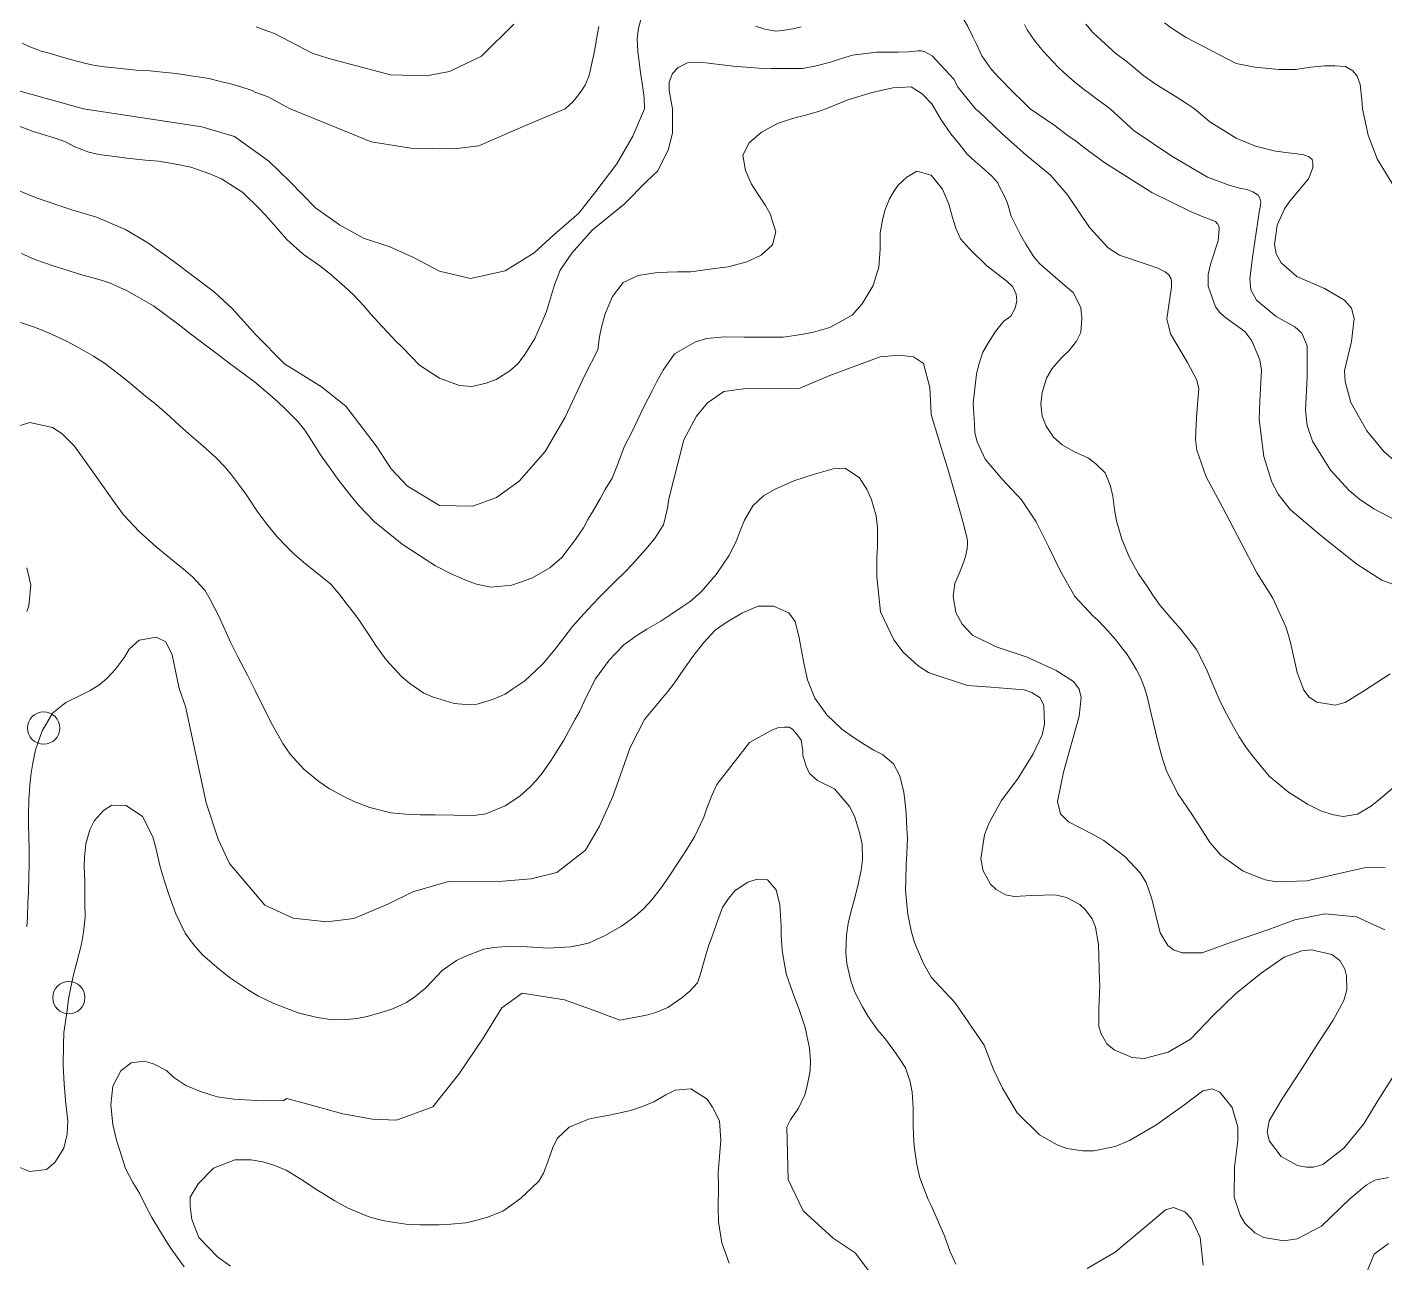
# Model space of a CAD drawing. Header units: metres. Extents: x 548946 to 557077, y 1838800 to 1845419.
# Drawn here: x 553608 to 554197, y 1841500 to 1842035 of the extents above; entities that cross this region are included whole.
import ezdxf

# ---------------------------------------------------------------- set-up
doc = ezdxf.new("R2010")
doc.units = ezdxf.units.M
doc.header["$LTSCALE"] = 28
doc.header["$PDMODE"] = 32
doc.header["$PDSIZE"] = 14
doc.layers.add('1', color=7, linetype='Continuous', lineweight=13)
doc.layers.add('2', color=7, linetype='Continuous', lineweight=13)

msp = doc.modelspace()

# ---------------------------------------------------------------- linework, layer by layer
at = {"layer": '1'}
msp.add_line((553615.26, 1841731.49), (553619.03, 1841737.9), dxfattribs=at)
for points in [[(554042.89, 1842000), (554039.67, 1842003.19), (554035.55, 1842007.24), (554029.44, 1842013.51), (554025.93, 1842017.26), (554021.97, 1842023.04), (554019.63, 1842028.07), (554018.08, 1842031.3), (554015.68, 1842036.04), (554013.86, 1842039.15), (554010.69, 1842043.98), (554009.75, 1842045.39), (554006.3, 1842049.42), (554003.9, 1842051.12), (554000, 1842052.49)], [(553819.05, 1842036.74), (553805.09, 1842022.85), (553791.2, 1842016.2), (553781.18, 1842014.38), (553765.63, 1842014.76), (553738.94, 1842021.84), (553731.65, 1842024.18), (553715.33, 1842032.65), (553712.8, 1842033.48), (553711.59, 1842033.96), (553707.43, 1842035.61)], [(553875.7, 1842000), (553875.5, 1842004.82), (553874.97, 1842009.09), (553874, 1842015.74), (553873.72, 1842018), (553872.84, 1842025.04), (553872.54, 1842030.49), (553873.12, 1842035.04), (553874.5, 1842040.32)], [(554077.5, 1842000), (554075.26, 1842001.68), (554072.2, 1842003.9), (554069.12, 1842006.28), (554065.93, 1842008.63), (554062.83, 1842011.19), (554059.91, 1842013.55), (554057.25, 1842015.99), (554055.07, 1842018.03), (554052.79, 1842020.34), (554050.8, 1842022.54), (554048.56, 1842024.98), (554046.66, 1842027.31), (554044.72, 1842029.67), (554043.21, 1842031.9), (554041.65, 1842034.28), (554040.39, 1842036.55)], [(554114.09, 1842000), (554110.65, 1842002.28), (554105.77, 1842005.57), (554097.45, 1842010.52), (554092.12, 1842014.32), (554085.01, 1842020.18), (554080.06, 1842024.04), (554073.75, 1842029.62), (554070.07, 1842033.15), (554067.06, 1842036.68)], [(553855.93, 1842035.69), (553855.25, 1842031.91), (553854.55, 1842028.37), (553853.75, 1842023.54), (553852.98, 1842020.51), (553852.22, 1842016.33), (553851.39, 1842013.8), (553850.04, 1842010.31), (553848.53, 1842008.08), (553846.25, 1842004.86), (553844.46, 1842002.84), (553841.48, 1842000.17), (553841.3, 1842000)], [(553923.85, 1842035.87), (553927.87, 1842034.57), (553932.62, 1842033.69), (553935.45, 1842033.95), (553940.17, 1842034.72), (553943.68, 1842035.63)], [(553503.06, 1842000), (553512.91, 1842011.63), (553520.82, 1842019.91), (553526.1, 1842024.69), (553530.5, 1842026.43), (553540.61, 1842026.43), (553557.81, 1842021.52), (553584.58, 1842013.81), (553595.57, 1842010.33), (553632.49, 1842000)], [(553722.11, 1842000), (553719.91, 1842001.17), (553715.51, 1842003.68), (553712.64, 1842005.24), (553707.29, 1842007.12), (553705.66, 1842007.94), (553700.74, 1842009.49), (553696.35, 1842010.86), (553692.28, 1842011.75), (553687, 1842013.14), (553683.21, 1842013.81), (553679.06, 1842014.31), (553672.81, 1842015.32), (553668.16, 1842015.76), (553661.43, 1842016.45), (553655.38, 1842016.84), (553651.37, 1842017.23), (553647.36, 1842017.62), (553641.68, 1842018.19), (553637.64, 1842018.83), (553633.57, 1842019.73), (553627.5, 1842021.26), (553623.79, 1842022.33), (553617.69, 1842024.12), (553614.12, 1842025.08), (553609.03, 1842027), (553605.9, 1842028.52)], [(553887.9, 1842000), (553886.36, 1842007.94), (553886.36, 1842011.54), (553887.91, 1842015.38), (553890.24, 1842017.95), (553894.39, 1842020), (553899.83, 1842020.26), (553914.09, 1842018.46), (553925.23, 1842017.69), (553930.68, 1842017.44), (553937.16, 1842017.44), (553944.15, 1842017.44), (553949.6, 1842018.46), (553956.34, 1842020.26), (553960.22, 1842021.54), (553965.92, 1842023.34), (553976.29, 1842024.62), (553985.69, 1842024.59), (553990.08, 1842024.67), (553994.39, 1842025.21), (553995.57, 1842025.21), (553997.29, 1842024.75), (554000.35, 1842023.04)], [(554019.18, 1842000), (554011.63, 1842009.19), (554009.74, 1842012.87), (554000.35, 1842023.04)], [(553584.85, 1842000), (553610.68, 1841990.15), (553620.18, 1841987.28), (553624.78, 1841985.63), (553628.78, 1841983.6), (553634.88, 1841981.28), (553639.17, 1841980.2), (553646.16, 1841979.27), (553651.3, 1841978.67), (553659.46, 1841977.75), (553664.97, 1841977.31), (553673.45, 1841975.91), (553679.05, 1841974.7), (553687.3, 1841971.84), (553692.35, 1841969.67), (553701.59, 1841963.66), (553709.01, 1841956.54), (553712.86, 1841952.29), (553720.73, 1841943.4), (553727.81, 1841937.02), (553735.42, 1841931.62), (553739.85, 1841928.08), (553745.75, 1841922.87), (553749.37, 1841919.5), (553754.08, 1841914.56), (553757.07, 1841910.99), (553761.67, 1841905.9), (553764.6, 1841902.84), (553767.57, 1841899.53), (553770.77, 1841896.5), (553778.24, 1841888.87), (553786.8, 1841883.18), (553795.47, 1841879.97), (553800.84, 1841879.65), (553807.07, 1841880.99), (553811.44, 1841882.64), (553817.27, 1841886.4), (553820.95, 1841889.54), (553823.9, 1841893.5), (553828.21, 1841900.35), (553831.22, 1841907.32), (553833.17, 1841912.08), (553836.67, 1841923.75), (553839.16, 1841930.09), (553844.14, 1841937.49), (553853.03, 1841947.35), (553866.91, 1841958.62), (553876.52, 1841968.48), (553881.5, 1841973.06), (553886.12, 1841982.57), (553887.9, 1841989.61), (553887.9, 1842000)], [(553875.7, 1842000), (553870.58, 1841988.11), (553863.65, 1841976.18), (553854.64, 1841964.09), (553847.29, 1841954.7), (553836.34, 1841945.41), (553827.84, 1841937.6), (553815.26, 1841929.7), (553800.29, 1841926.45), (553786.91, 1841929.55), (553775.3, 1841935.66), (553765.29, 1841940.19), (553753.95, 1841943.86), (553743.43, 1841949.74), (553733.1, 1841957.05), (553721.77, 1841968.66), (553712.87, 1841977.36), (553697.94, 1841988.03), (553683.86, 1841992.27), (553632.49, 1842000)], [(553722.11, 1842000), (553749.16, 1841988.98), (553757.25, 1841985.77), (553774.44, 1841982.88), (553793.24, 1841982.67), (553803.95, 1841983.95), (553823.15, 1841992.28), (553841.3, 1842000)], [(554019.18, 1842000), (554020.91, 1841998.5), (554030.74, 1841989.22), (554040.99, 1841979.99), (554051.67, 1841971.3), (554059.07, 1841962.66), (554068.63, 1841948.49), (554076.72, 1841939.69), (554081.64, 1841936.52), (554093.97, 1841932.41), (554098.19, 1841930.94), (554101.44, 1841929.31), (554103.06, 1841928.01), (554104.04, 1841926.22), (554104.2, 1841924.76), (554104.2, 1841922.64), (554102.11, 1841908.98), (554103.68, 1841902.41), (554111.09, 1841890.01), (554115.06, 1841882.59), (554116.07, 1841878.72), (554114.92, 1841866.28), (554114.5, 1841856.65), (554115.11, 1841851.93), (554119.13, 1841840.44), (554126.28, 1841827.33), (554134.33, 1841811.87), (554141.2, 1841798.75), (554148.1, 1841787.89), (554153.71, 1841775.4), (554154.57, 1841772.67), (554155.72, 1841768.57), (554158.64, 1841755.58), (554161.46, 1841747.97), (554163.9, 1841744.88), (554167.2, 1841742.71), (554175.06, 1841741.39), (554179.43, 1841742.62), (554187.35, 1841747.54), (554198.93, 1841755.01)], [(554200.08, 1841793.9), (554195.34, 1841795.59), (554184.44, 1841802.6), (554168.86, 1841815.06), (554155.64, 1841826.33), (554150.34, 1841832.96), (554147.65, 1841838.05), (554144.15, 1841849.21), (554142.15, 1841865.35), (554142.39, 1841873.44), (554143.17, 1841886.68), (554142.46, 1841891.14), (554139.03, 1841899.41), (554135.9, 1841903.46), (554127.18, 1841909.75), (554125.07, 1841911.66), (554123.16, 1841914.15), (554120.01, 1841923.16), (554120.07, 1841928.11), (554121.14, 1841933.07), (554124.44, 1841942.72), (554124.81, 1841947.87), (554124.81, 1841948.84), (554124.16, 1841950.15), (554123.19, 1841951.12), (554121.4, 1841951.94), (554117.83, 1841953.24), (554112.64, 1841955.35), (554095.67, 1841963.75), (554075.21, 1841976.58), (554065.42, 1841983.84), (554062.78, 1841986.03), (554059.54, 1841988.14), (554053.76, 1841992.68), (554042.89, 1842000)], [(554077.5, 1842000), (554088.04, 1841990.51), (554104.24, 1841979.49), (554119.79, 1841970.41), (554129.08, 1841966.95), (554133.62, 1841965.65), (554136.98, 1841964.96), (554139.42, 1841963.98), (554141.69, 1841962.52), (554142.5, 1841961.21), (554142.83, 1841959.59), (554142.67, 1841958.12), (554142.34, 1841956.17), (554139.45, 1841936.59), (554138.05, 1841926.31), (554138.61, 1841921.46), (554140.98, 1841916.98), (554149.53, 1841909.98), (554157.57, 1841905.46), (554160.62, 1841902.7), (554162.97, 1841897.27), (554162.98, 1841883.65), (554162.17, 1841869.34), (554162.98, 1841862.65), (554165.26, 1841855.89), (554173.06, 1841843.32), (554181.15, 1841834.5), (554185.67, 1841830.72), (554191.93, 1841826.54), (554205.47, 1841819.52)], [(554114.09, 1842000), (554120.72, 1841994.41), (554132.17, 1841987.27), (554140.59, 1841983.81), (554149.23, 1841981.65), (554154.85, 1841981), (554157.5, 1841980.69), (554161.39, 1841980.04), (554163.87, 1841979.17), (554165.06, 1841977.98), (554165.38, 1841976.36), (554165.38, 1841974.42), (554163.6, 1841969.68), (554155.47, 1841959.9), (554153.08, 1841956.6), (554149.92, 1841949.56), (554148.77, 1841941.21), (554149.53, 1841937.16), (554151.63, 1841933.29), (554158.44, 1841927.34), (554170.43, 1841922.1), (554179.2, 1841917.11), (554182.12, 1841913.52), (554183.33, 1841909.11), (554182.19, 1841899.18), (554179.19, 1841886.47), (554179.37, 1841881.83), (554181.93, 1841872.61), (554188.77, 1841860.41), (554196.17, 1841851.44), (554200.55, 1841847.68)], [(553605.66, 1841937.23), (553611.4, 1841934.74), (553619.79, 1841931.76), (553625.44, 1841930.04), (553630.84, 1841928.3), (553638.74, 1841926.18), (553643.74, 1841924.52), (553651.13, 1841921.17), (553655.84, 1841918.56), (553662.91, 1841914.53), (553667.31, 1841911.24), (553674.1, 1841906.27), (553678.38, 1841902.84), (553684.77, 1841897.95), (553688.88, 1841894.89), (553694.98, 1841890.23), (553702.77, 1841884.46), (553706.45, 1841881.74), (553713.33, 1841876), (553716.78, 1841872.99), (553719.97, 1841869.96), (553725.25, 1841864.56), (553728.42, 1841860.62), (553732.64, 1841854.19), (553735.32, 1841849.93), (553739.76, 1841843.79), (553742.84, 1841839.45), (553748, 1841832.73), (553751.91, 1841827.96), (553758.67, 1841820.9), (553770.65, 1841811.3), (553780.61, 1841804.72), (553785.09, 1841801.83), (553791.97, 1841798.43), (553798.53, 1841795.51), (553802.87, 1841793.91), (553809.12, 1841792.65), (553818.26, 1841793.52), (553826.91, 1841796.43), (553834.74, 1841800.93), (553839.83, 1841805.52), (553845.75, 1841813.2), (553849.21, 1841818.39), (553851.15, 1841821.98), (553853.47, 1841825.75), (553856.64, 1841831.17), (553858.7, 1841834.91), (553861.68, 1841839.79), (553863.71, 1841844.96), (553867.03, 1841853.78), (553870.46, 1841860.4), (553872.78, 1841865.33), (553875.32, 1841870.56), (553879.19, 1841878), (553880.99, 1841881.71), (553883.82, 1841886.71), (553888.77, 1841893.76), (553897.82, 1841898.91), (553902.59, 1841900.48), (553910.44, 1841901.21), (553918.92, 1841900.98), (553930.23, 1841901.05), (553935.83, 1841901.02), (553943.77, 1841902.15), (553948.99, 1841903.12), (553956.05, 1841905.2), (553965.73, 1841910.55), (553970.13, 1841915.46), (553974.85, 1841923.39), (553977.23, 1841931.33), (553977.92, 1841939.21), (553977.93, 1841946.23), (553978.85, 1841951.78), (553979.92, 1841955.96), (553981.95, 1841960.98), (553983.98, 1841964.45), (553985.65, 1841966.96), (553989.48, 1841970.42), (553993.78, 1841972.93), (554000, 1841971.19)], [(554196.73, 1841671.01), (554187.74, 1841670.83), (554162.85, 1841665.3), (554149.87, 1841664.75), (554144.81, 1841665.69), (554135.2, 1841669.45), (554125.52, 1841676.36), (554120.94, 1841681.72), (554113.19, 1841693.71), (554106.77, 1841703.23), (554102.02, 1841712.95), (554101.55, 1841714.22), (554100.24, 1841718.16), (554099.47, 1841720.82), (554098.06, 1841726.18), (554095.39, 1841737.68), (554093.62, 1841745.21), (554092.49, 1841748.91), (554090.98, 1841752.69), (554089.81, 1841755.15), (554088.96, 1841756.76), (554087.13, 1841759.91), (554084.87, 1841763.35), (554083.27, 1841765.58), (554079.88, 1841769.89), (554076.57, 1841773.7), (554074.84, 1841775.55), (554072.17, 1841778.25), (554071.06, 1841779.26), (554070.35, 1841779.89), (554062.26, 1841788.58), (554056.09, 1841799.47), (554050.82, 1841810.29), (554045.51, 1841820.99), (554039.1, 1841830.52), (554030.71, 1841839.4), (554023.42, 1841848.14), (554019.85, 1841855.55), (554018.96, 1841859.49), (554018.81, 1841863.18), (554018.24, 1841872.31), (554019.6, 1841884.91), (554020.68, 1841889.14), (554022.41, 1841894.54), (554024.79, 1841898.65), (554027.81, 1841903.4), (554031.48, 1841907.94), (554034.5, 1841910.1), (554036.44, 1841913.55), (554037.09, 1841916.79), (554036.88, 1841919.6), (554035.36, 1841922.84), (554032.77, 1841925.22), (554024.09, 1841931.91), (554016.53, 1841939.26), (554012.64, 1841943.58), (554010.7, 1841948.33), (554009.19, 1841952.87), (554007.68, 1841958.7), (554004.87, 1841965.18), (554000, 1841971.19)], [(554000, 1841867.5), (553999.94, 1841867.95), (553999.4, 1841879.17), (553996.65, 1841889.61), (553992.26, 1841892.52), (553986.16, 1841893.17), (553977.82, 1841892.52), (553956, 1841884.39), (553943.04, 1841878.9), (553919.72, 1841878.68), (553910.09, 1841877.39), (553903.03, 1841872.56), (553898.22, 1841866.77), (553892.76, 1841856.47), (553886.19, 1841830.92), (553885.73, 1841826.83), (553883.93, 1841819.61), (553880.04, 1841813.59), (553876.24, 1841809.14), (553870.23, 1841802.24), (553867.43, 1841799.33), (553863.2, 1841795.22), (553856.29, 1841788.35), (553853.37, 1841785.29), (553849.43, 1841780.96), (553844.43, 1841775.59), (553837.39, 1841766.24), (553834.88, 1841763.1), (553831.76, 1841759.5), (553828.47, 1841756.28), (553823.87, 1841752), (553818.67, 1841748.44), (553815.27, 1841746.24), (553809.82, 1841743.82), (553803.14, 1841741.92), (553798.08, 1841741.75), (553793.23, 1841742.12), (553783.81, 1841744.99), (553779.98, 1841746.65), (553773.94, 1841750.79), (553770.34, 1841753.91), (553767.09, 1841757.45), (553763.7, 1841761.11), (553759.25, 1841767.25), (553756.71, 1841771.4), (553752.66, 1841777.45), (553750.07, 1841780.94), (553746.27, 1841785.85), (553743.71, 1841789.08), (553739.8, 1841793.86), (553732.24, 1841799.92), (553728.96, 1841802.55), (553723.8, 1841806.92), (553720.72, 1841810.09), (553716.32, 1841814.55), (553711.5, 1841820.52), (553708.14, 1841825.09), (553703.01, 1841832.72), (553700.56, 1841836.09), (553696.73, 1841841.26), (553693.74, 1841844.84), (553690.06, 1841848.72), (553684.3, 1841853.81), (553678.25, 1841859.13), (553674.08, 1841862.7), (553670.03, 1841866.42), (553663.99, 1841871.73), (553659.42, 1841875.39), (553652.83, 1841880.91), (553648.41, 1841884.45), (553641.59, 1841889.68), (553636.83, 1841892.8), (553629.75, 1841896.83), (553625.18, 1841899.32), (553618.62, 1841902.24), (553614.65, 1841904.01), (553610.86, 1841905.42), (553605.18, 1841907.39)], [(554196.68, 1841644.04), (554184.29, 1841649.63), (554170.66, 1841650.88), (554157.65, 1841648.39), (554145.88, 1841644.04), (554129.77, 1841638.45), (554117.38, 1841634.1), (554108.73, 1841634.04), (554104.99, 1841635.34), (554102.54, 1841637.22), (554099.28, 1841642.76), (554095.66, 1841657.42), (554093.22, 1841664.54), (554090.63, 1841668.75), (554083.93, 1841675.73), (554074.88, 1841682.71), (554069.68, 1841685.67), (554059.5, 1841690.86), (554056.05, 1841694.37), (554054.78, 1841699.69), (554057.29, 1841712.38), (554064.1, 1841736.61), (554064.96, 1841744.77), (554064.1, 1841748.42), (554061.69, 1841751.66), (554054.19, 1841756.49), (554041.52, 1841762.2), (554028.19, 1841766.7), (554017.94, 1841771.79), (554013.4, 1841776.6), (554010.61, 1841781.55), (554009.53, 1841788.64), (554010.18, 1841794.23), (554012.61, 1841799.47), (554014.17, 1841803.71), (554014.83, 1841805.9), (554015.51, 1841809.15), (554015.71, 1841811.25), (554015.7, 1841812.27), (554015.56, 1841813.75), (554013.73, 1841821.09), (554010.27, 1841833.41), (554007.46, 1841842.91), (554003.8, 1841855.01), (554000, 1841867.5)], [(553602.76, 1841862), (553609.3, 1841864.02), (553619.04, 1841861.84), (553623.09, 1841859.29), (553628.65, 1841853.66), (553638.03, 1841840.52), (553645.9, 1841829.29), (553649.86, 1841824.01), (553656.65, 1841816.69), (553664.01, 1841810.09), (553668.86, 1841806.2), (553675.88, 1841800.34), (553679.9, 1841796.88), (553685.07, 1841791.34), (553687.46, 1841787.31), (553691.25, 1841780.05), (553696.26, 1841768.77), (553699.11, 1841762.97), (553703.73, 1841754.12), (553706.89, 1841747.83), (553711.25, 1841738.95), (553714.25, 1841733.04), (553718.92, 1841724.84), (553722.17, 1841720.12), (553727.96, 1841713.61), (553734.52, 1841708.35), (553739.17, 1841705.09), (553745.94, 1841701.54), (553750.19, 1841699.54), (553756.58, 1841696.99), (553765.8, 1841694.76), (553773.82, 1841693.95), (553778.51, 1841693.94), (553785.02, 1841693.88), (553793.1, 1841693.73), (553801.69, 1841693.64), (553806.94, 1841694.34), (553815.28, 1841697.73), (553821.71, 1841701.95), (553825.97, 1841705.8), (553828.77, 1841708.71), (553831.4, 1841711.99), (553835.12, 1841717.22), (553837.21, 1841720.7), (553840.75, 1841726.29), (553845.61, 1841735.28), (553847.7, 1841738.76), (553850.08, 1841744.35), (553854.48, 1841752.77), (553860.34, 1841760.96), (553863.37, 1841764.16), (553866.77, 1841767.52), (553872.43, 1841771.66), (553876.69, 1841774.34), (553882.8, 1841777.87), (553886.69, 1841780.38), (553892, 1841784.09), (553895.51, 1841786.42), (553900.26, 1841790.59), (553906.72, 1841798.06), (553912.32, 1841806.22), (553915.41, 1841812.41), (553917.24, 1841817.04), (553919.08, 1841821.66), (553922.68, 1841827.91), (553927.28, 1841832.19), (553932.05, 1841834.93), (553940.48, 1841838.71), (553949.39, 1841841.65), (553957.47, 1841843.84), (553962.64, 1841844.15), (553968.94, 1841840.03), (553972.25, 1841834.8), (553974.16, 1841830.46), (553976.09, 1841823.52), (553976.66, 1841818.38), (553976.77, 1841810.33), (553976.42, 1841805.22)], [(553607.93, 1841782.04), (553608.83, 1841784.5), (553609.66, 1841793.44), (553607.93, 1841800.92)], [(553976.42, 1841805.22), (553976.38, 1841797.28), (553978.08, 1841781.86), (553983.84, 1841769.75), (553987.8, 1841764.46), (553994.3, 1841758.55), (553998.78, 1841755.66), (554000, 1841755.16)], [(553619.03, 1841737.9), (553624.89, 1841742.57), (553631.43, 1841745.77), (553635.37, 1841747.76), (553639.63, 1841750.44), (553642.71, 1841753.12), (553646.32, 1841757.03), (553650.29, 1841762.28), (553652.38, 1841765.76), (553656.64, 1841769.61), (553664.03, 1841770.94), (553668.28, 1841768.94), (553670.99, 1841763.26), (553672.41, 1841756.26), (553674.03, 1841748.64), (553676.71, 1841740.87), (553685.76, 1841699.11), (553690.87, 1841683.28), (553695.74, 1841672.72), (553711.14, 1841654.7), (553723.4, 1841649.01), (553738.02, 1841647.46), (553749.66, 1841648.93), (553764.48, 1841655.16), (553775.35, 1841660.42), (553790.71, 1841664.95), (553814.3, 1841665.1), (553826.52, 1841666.11), (553837.67, 1841668.93), (553850.16, 1841678.6), (553856.23, 1841688.97), (553862.04, 1841701.77), (553869.54, 1841723.05), (553875.66, 1841735.25), (553885.77, 1841747.37), (553888.74, 1841751.08), (553892.77, 1841756.99), (553896.72, 1841762.5), (553901.38, 1841768.6), (553906.38, 1841773.96), (553911.09, 1841777.21), (553917.92, 1841781.35), (553925.01, 1841784.34), (553931.63, 1841784.42), (553938.34, 1841781.39), (553940.96, 1841777.64), (553942.78, 1841770.56), (553944.77, 1841759.59), (553946.33, 1841752.48), (553949.55, 1841744.51), (553954.77, 1841737.29), (553961.19, 1841730.97), (553965.69, 1841727.82), (553971.14, 1841724.39), (553975.05, 1841721.96), (553978.91, 1841720.05), (553983.64, 1841716.02), (553986.44, 1841710.73), (553988.11, 1841703.76), (553988.65, 1841698.88), (553989.13, 1841694.51), (553989.47, 1841687.91), (553989.66, 1841683.77), (553989.49, 1841677.12), (553989.11, 1841672.27), (553988.93, 1841665.62), (553988.9, 1841661.19), (553989.46, 1841654.88), (553989.92, 1841650.77), (553991.37, 1841643.51), (553992.7, 1841638.46), (553996.69, 1841629.41), (553999.94, 1841623.52), (554000, 1841623.42)], [(554032.23, 1841659.19), (554028.11, 1841661.54), (554025.76, 1841663.84), (554022.49, 1841669.53), (554021.52, 1841674.72), (554023.16, 1841685.24), (554025.1, 1841690.47), (554030.47, 1841700.07), (554037.72, 1841709.75), (554044.24, 1841720.26), (554048.05, 1841728.58), (554049.16, 1841733.2), (554048.87, 1841741.31), (554047.21, 1841744.54), (554043.62, 1841746.9), (554040.24, 1841748.02), (554025.85, 1841749.3), (554015.76, 1841749.95), (554000, 1841755.16)], [(553607.89, 1841645.37), (553608.21, 1841649.57), (553608.44, 1841655.71), (553608.73, 1841660.16), (553608.85, 1841667.33), (553608.97, 1841672.15), (553608.95, 1841679.43), (553608.87, 1841683.72), (553608.71, 1841689.94), (553608.65, 1841693.97), (553608.86, 1841700.36), (553609.21, 1841706.64), (553609.75, 1841711.12), (553610.62, 1841716.29), (553611.68, 1841722), (553614.54, 1841730.25), (553615.26, 1841731.48)], [(553903.51, 1841637.09), (553904.91, 1841640.89), (553906.89, 1841646.57), (553909.49, 1841653.62), (553912.18, 1841657.55), (553915.04, 1841661.12), (553920.49, 1841664.71), (553924.52, 1841665.94), (553928.97, 1841665.65), (553932.82, 1841661.39), (553934.33, 1841654.79), (553934.95, 1841645.63), (553935, 1841641.6), (553935.45, 1841635.15), (553936.39, 1841629.01), (553937.27, 1841624.55), (553940.52, 1841615.16), (553942.71, 1841609.41), (553944.05, 1841605.53), (553945.39, 1841601.65), (553947.29, 1841592.62), (553947.63, 1841587.2), (553947.45, 1841582.89), (553946.22, 1841576.38), (553945.22, 1841572.49), (553942.47, 1841566.73), (553938.96, 1841561.65), (553937.35, 1841558.42), (553937.93, 1841535.75), (553944.54, 1841522.21), (553957.5, 1841510.26), (553967.02, 1841503.91), (553976.73, 1841491.07)], [(554202.32, 1841583.65), (554193.73, 1841570.09), (554187.46, 1841559.89), (554178.83, 1841549.29), (554169.75, 1841542.23), (554165.71, 1841541.15), (554162.61, 1841541.09), (554158.77, 1841541.82), (554151.75, 1841545.74), (554146.64, 1841552.41), (554145.66, 1841556.2), (554146.47, 1841561.17), (554152.09, 1841570.72), (554160.06, 1841582.87), (554167.94, 1841595.08), (554174.26, 1841604.87), (554178.87, 1841613.36), (554180.14, 1841618.05), (554180.05, 1841624.08), (554179.26, 1841626.96), (554177.06, 1841630.68), (554173.62, 1841633.32), (554164.78, 1841635.32), (554160.64, 1841634.93), (554153, 1841632.19), (554142.99, 1841625.24), (554131.86, 1841616.26), (554122.14, 1841606.66), (554112.46, 1841596.65), (554102.66, 1841590.92), (554092.36, 1841588.27), (554087.07, 1841588.57), (554079.25, 1841591.9), (554076.19, 1841594.63), (554073.63, 1841598.84), (554072.72, 1841602.12), (554072.6, 1841609.95), (554073.04, 1841620), (554072.96, 1841621.96), (554072.44, 1841637.62), (554071.21, 1841645.21), (554069.8, 1841648.74), (554066.91, 1841652.72), (554064.43, 1841654.95), (554058.63, 1841658.08), (554053.77, 1841659.11), (554043.61, 1841658.82), (554035.88, 1841658.46), (554032.23, 1841659.19)], [(553676.16, 1841497.86), (553671.25, 1841504.61), (553668.6, 1841508.61), (553665.44, 1841513.72), (553662.1, 1841519.21), (553659.28, 1841524.75), (553656.77, 1841529.8), (553653.92, 1841534.43), (553650.79, 1841540.46), (553648.23, 1841548.37), (553646.83, 1841552.77), (553645.3, 1841559.62), (553644.36, 1841568.1), (553645.28, 1841576.27), (553648.72, 1841582.89), (553653.15, 1841586.37), (553658.8, 1841586.99), (553662.82, 1841585.87), (553668.47, 1841582.98), (553671.67, 1841579.96), (553676.86, 1841576.5), (553683.26, 1841573.95), (553690.53, 1841571.63), (553697.67, 1841570.59), (553707.49, 1841569.98), (553715.17, 1841569.92), (553719.2, 1841569.97), (553720.68, 1841570.8), (553729.16, 1841568.59), (553744.98, 1841564.18), (553757.75, 1841561.9), (553768.19, 1841561.47), (553783.94, 1841567.28), (553795.23, 1841581.39), (553805.52, 1841596.64), (553813.88, 1841610.25), (553822.7, 1841616.52), (553840.99, 1841613.62), (553853.83, 1841609.05), (553865.06, 1841604.84), (553876.52, 1841606.94), (553880.55, 1841608.16), (553885.78, 1841610.3), (553891.95, 1841614.49), (553895.41, 1841617.34), (553898.64, 1841621.08), (553900.04, 1841624.87), (553901.9, 1841631.58), (553903.51, 1841637.09)], [(554198.27, 1841536.63), (554192.31, 1841535.48), (554188.48, 1841533.34), (554181.46, 1841527.38), (554169.15, 1841515.48), (554158.68, 1841510.06), (554152.83, 1841509.08), (554144.15, 1841510.55), (554140.29, 1841512.64), (554136.01, 1841516.84), (554133.85, 1841520.29), (554131.3, 1841528.03), (554131.53, 1841541.13), (554132.97, 1841552.72), (554132.88, 1841558.47), (554130.39, 1841567.01), (554125.04, 1841573.67), (554121.72, 1841575.08), (554117.78, 1841574.23), (554109.95, 1841568.25), (554097.42, 1841559.31), (554085.99, 1841552.63), (554079.77, 1841550.07), (554070.44, 1841548.19), (554065.7, 1841548.12), (554058.76, 1841549.23), (554054.63, 1841550.7), (554047, 1841555.11), (554037.25, 1841564.59), (554030.85, 1841575.35), (554026.99, 1841583.51), (554022.91, 1841594.04), (554017.54, 1841601.78), (554010.24, 1841612.52), (553999.94, 1841623.52)], [(553696.29, 1841498.13), (553690.64, 1841502.19), (553682.56, 1841510.66), (553679.48, 1841518.39), (553678.71, 1841524.19), (553678.71, 1841528.05), (553682.18, 1841533.84), (553688.88, 1841540.62), (553698.1, 1841544.24), (553705.13, 1841544.23), (553710.29, 1841543.37), (553715.4, 1841541.85), (553720.31, 1841539.79), (553727.84, 1841535.16), (553733.18, 1841531.59), (553741.54, 1841526.52), (553747.22, 1841523.38), (553756.64, 1841519.34), (553762.92, 1841517.82), (553772.31, 1841516.39), (553778.33, 1841516.01), (553786.64, 1841516.14), (553791.7, 1841516.31), (553798.26, 1841516.9), (553802.58, 1841517.9), (553808.12, 1841519.55), (553814.34, 1841522.06), (553818.2, 1841524.82), (553822.06, 1841527.59), (553826.77, 1841532.01), (553829.83, 1841534.95), (553831.92, 1841538.43), (553833.84, 1841543.45), (553836.1, 1841550.07), (553838.04, 1841553.67), (553842.99, 1841558.38), (553851.44, 1841561.91), (553855.64, 1841562.76), (553859.72, 1841563.47), (553863.92, 1841564.32), (553869.63, 1841565.6), (553874.77, 1841567.34), (553879.74, 1841569.45), (553885, 1841572.5), (553888.94, 1841574.49), (553895.77, 1841575.11), (553902.9, 1841570.57), (553905.24, 1841567.05), (553908.23, 1841561.14), (553908.76, 1841552.74), (553908.3, 1841547.49), (553907.69, 1841538.84), (553907.72, 1841532.73), (553907.57, 1841523.48), (553907.84, 1841517.4), (553909.23, 1841508.32), (553912.42, 1841499.43)]]:
    msp.add_lwpolyline(points, dxfattribs=at)
msp.add_point((553615.26, 1841731.49), dxfattribs=at)
at = {"layer": '2'}
for points in [[(554101.13, 1842037.33), (554104.06, 1842035.14), (554107.26, 1842033.02), (554110.45, 1842030.94), (554132.13, 1842019.6), (554140.31, 1842018.02), (554150.69, 1842017.07), (554157.93, 1842017.07), (554164.53, 1842018.02), (554170.51, 1842018.65), (554174.91, 1842018.65), (554179.63, 1842018.34), (554182.78, 1842016.44), (554184.66, 1842014.23), (554185.9, 1842010.5), (554186.69, 1842003.94), (554186.94, 1842000)], [(553954.38, 1842000), (553963.85, 1842003.97), (553974.46, 1842007.06), (553983.33, 1842009.08), (553991.25, 1842009.48)], [(554000.29, 1842002.14), (553996.05, 1842006.57), (553991.25, 1842009.48)], [(554000.29, 1842002.14), (554004.34, 1841995.29), (554008.51, 1841989.21), (554012.61, 1841984.24), (554015.63, 1841980.35), (554018.98, 1841977.11), (554022.11, 1841974.52), (554026.32, 1841970.74), (554028.81, 1841967.93), (554029.36, 1841966.83), (554031.69, 1841962.15), (554033.02, 1841959.15), (554034.65, 1841953.45), (554038.5, 1841945.61), (554041.04, 1841941.34), (554044.45, 1841935.88), (554047.14, 1841932.77), (554051.5, 1841928.87), (554058.09, 1841923.24), (554061.46, 1841920.36), (554064.85, 1841913.9), (554065.3, 1841909.22), (554064.78, 1841902.99), (554062.95, 1841899.32), (554059.74, 1841895.18), (554056.54, 1841892.06), (554052.39, 1841887.38), (554049.9, 1841883.19), (554048.1, 1841876.94), (554047.58, 1841872), (554048.09, 1841866.75), (554049.78, 1841862.37), (554052.96, 1841857.61), (554056.81, 1841854.36), (554062.08, 1841851.29), (554068.15, 1841848.6), (554071.33, 1841846.13), (554075.41, 1841842.2), (554077.72, 1841836.32), (554078.7, 1841831.99), (554079.4, 1841826.34), (554080.32, 1841821.29), (554082.6, 1841813.4), (554085.85, 1841805.77), (554087.76, 1841801.99), (554089.79, 1841798.37), (554093.8, 1841792.7), (554096.12, 1841789.12), (554099.26, 1841784.64), (554104.47, 1841778.55), (554107.99, 1841774.54), (554110.86, 1841771.02), (554115, 1841765.52), (554117.1, 1841761.33), (554119.59, 1841756.34), (554121.41, 1841752.12), (554124.86, 1841744.08), (554126.99, 1841739.61), (554131.09, 1841732.09), (554133.51, 1841727.66), (554136.53, 1841723.02), (554139.8, 1841718.69), (554146.55, 1841710.64), (554154.88, 1841703.65), (554158.31, 1841701.5), (554163.13, 1841698.52), (554169.12, 1841695.39), (554174.33, 1841693.89), (554178.58, 1841693.13), (554184.76, 1841694.19), (554190.9, 1841697.83), (554194.82, 1841700.91), (554207.48, 1841711.77)], [(553954.38, 1842000), (553951.2, 1841998.82), (553945.51, 1841997.29), (553939.83, 1841995.75), (553933.43, 1841993.61), (553926.43, 1841989.85), (553921.09, 1841985.23), (553918.29, 1841979.98), (553919.42, 1841973.21), (553922.16, 1841967.27), (553924.98, 1841962.9), (553928.12, 1841958.04), (553930.2, 1841954.5), (553932.62, 1841946.7), (553931.15, 1841941.08), (553926.32, 1841936.52), (553920.01, 1841933.61), (553912.04, 1841931.56), (553902.82, 1841930.29), (553895.77, 1841929.38), (553890.06, 1841929.27), (553881.38, 1841928.97), (553872.92, 1841927.78), (553866.5, 1841924.73), (553861.84, 1841918.62), (553858.63, 1841911.12), (553857.06, 1841905.35), (553856.22, 1841901.1), (553855.53, 1841895.56), (553849.86, 1841884.53), (553841.33, 1841866.34), (553832.59, 1841851.45), (553821.34, 1841838.57), (553811.55, 1841831.49), (553801.22, 1841827.7), (553786.91, 1841828.04), (553772.94, 1841836.36), (553765.94, 1841843.87), (553759.37, 1841853.89), (553746.18, 1841871.1), (553735.73, 1841879.45), (553719.64, 1841889.47), (553707.34, 1841901.85), (553697.09, 1841913.22), (553689.24, 1841920.46), (553671.71, 1841933.84), (553660.42, 1841941.93), (553650.79, 1841947.73), (553638.21, 1841953.03), (553627.46, 1841956.24), (553612.45, 1841961.27), (553601.39, 1841965.68)], [(554186.94, 1842000), (554189.45, 1841988.55), (554193.34, 1841978.39), (554199.82, 1841967.58)], [(553907.12, 1841707.07), (553921.2, 1841725.29), (553930.55, 1841730.46), (553933.75, 1841731.69), (553936.46, 1841731.94), (553938.43, 1841731.94), (553939.91, 1841730.95), (553941.63, 1841728.98), (553943.6, 1841726.27), (553944.34, 1841721.59), (553944.34, 1841719.62), (553945.82, 1841714.94), (553947.29, 1841711.74), (553950.63, 1841708.74)], [(553907.12, 1841707.07), (553904.91, 1841702.27), (553902.79, 1841696.71), (553901.39, 1841692.91), (553897.5, 1841684.55), (553893.98, 1841678.7), (553891.41, 1841674.9), (553886.06, 1841666.77), (553883.37, 1841662.84), (553878.94, 1841657.01), (553875.34, 1841653.11), (553871.54, 1841649.83), (553865.77, 1841645.55), (553858.43, 1841641.36), (553851.49, 1841638.25), (553843.86, 1841636.63), (553838.44, 1841636.3), (553834.04, 1841636.07), (553827.36, 1841636.51), (553822.39, 1841636.74), (553817.42, 1841636.97), (553810.34, 1841636.32), (553806, 1841635.59), (553797.89, 1841632.48), (553794.18, 1841630.77), (553788.03, 1841626.32), (553783.6, 1841621.67), (553780.8, 1841618.77), (553776.15, 1841615), (553772.52, 1841612.52), (553766.58, 1841609.79), (553762.06, 1841608.25), (553755.49, 1841606.48), (553751.04, 1841605.6), (553746.67, 1841605.12), (553740.45, 1841604.96), (553733.97, 1841605.93), (553729.68, 1841607.02), (553725.54, 1841608), (553714.96, 1841612.03), (553708.36, 1841615.21), (553703.63, 1841618.07), (553696.18, 1841623.1), (553691.33, 1841626.99), (553684.14, 1841633.22), (553680.15, 1841637.59), (553676.61, 1841642.54), (553672.57, 1841650.93), (553669.38, 1841659.82), (553667.44, 1841665.59), (553665.76, 1841671.38), (553663.83, 1841679.49), (553662.52, 1841684.29), (553658.16, 1841693.18), (553651, 1841697.98), (553644.75, 1841698.07), (553641.23, 1841695.73), (553637.29, 1841691.4), (553635.26, 1841687.4)], [(554000, 1841524.42), (553998.73, 1841527.02), (553995.09, 1841536.5), (553993.81, 1841542.21), (553992.53, 1841550.26), (553992.28, 1841554.92), (553992.14, 1841559.72), (553992.15, 1841566.74), (553991.78, 1841573.59), (553990.9, 1841578.05), (553988.8, 1841584.19), (553986.43, 1841587.96), (553983.81, 1841591.7), (553979.7, 1841597.1), (553976.71, 1841600.67), (553972.69, 1841606.47), (553970.15, 1841610.62), (553966.84, 1841617.01), (553965.14, 1841621.9), (553963.4, 1841629.38), (553963.01, 1841634.15), (553963.33, 1841641.86), (553963.96, 1841646.74), (553965.11, 1841651.68), (553966.42, 1841656.24), (553968.14, 1841663.07), (553969.61, 1841669.86), (553970.27, 1841674.49), (553970.05, 1841681.22), (553968.85, 1841686.16), (553966.77, 1841693.22), (553964.61, 1841697.53), (553958.05, 1841705.13), (553950.63, 1841708.74)], [(553635.26, 1841687.4), (553633.59, 1841681.24), (553632.93, 1841675.44), (553632.87, 1841671.27), (553633.04, 1841665.05), (553633.08, 1841655.17), (553633.19, 1841649.46), (553632.47, 1841643.01), (553631.61, 1841637.84), (553629.55, 1841629.42), (553628.14, 1841624.45), (553626.85, 1841618.46), (553626.16, 1841614.59)], [(553626.16, 1841614.58), (553626.05, 1841613.95), (553625.27, 1841608.01), (553624.01, 1841599.42), (553623.8, 1841594.19), (553623.74, 1841585.34), (553624.13, 1841577.06), (553624.8, 1841568.55), (553625.74, 1841561.24), (553625.48, 1841555.36), (553623.93, 1841549.34), (553620.07, 1841543.06), (553616.5, 1841540.07), (553609.3, 1841539.27), (553601.28, 1841542.42)], [(554000, 1841524.42), (554005.8, 1841511.31), (554008.27, 1841504.33), (554010.73, 1841498.96)], [(554067.56, 1841497.18), (554079.74, 1841504.3), (554094.97, 1841516.97), (554101.59, 1841522.55), (554105.01, 1841523.64), (554109.88, 1841521.71), (554112.77, 1841518.65), (554116.65, 1841510.66), (554117.9, 1841498.61)], [(554187.74, 1841492.78), (554192, 1841503.32), (554198.18, 1841508.02)]]:
    msp.add_lwpolyline(points, dxfattribs=at)
msp.add_point((553626.16, 1841614.59), dxfattribs=at)

doc.saveas('drawing.dxf')
